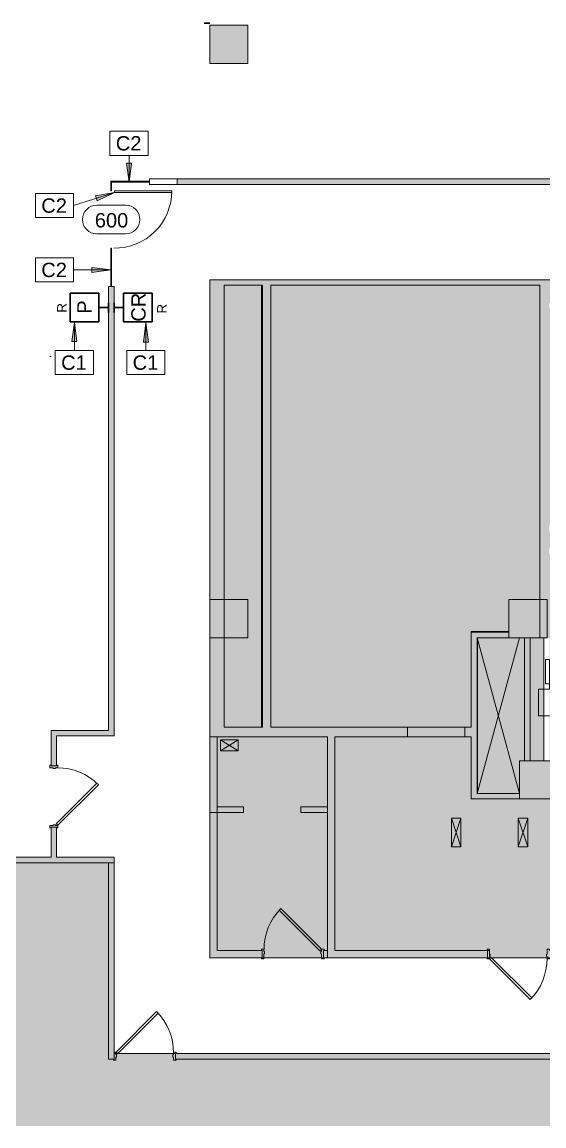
# Model space of a CAD drawing. Header units: inches. Extents: x 0 to 2024, y 708 to 2055.
# Drawn here: x 711 to 1039, y 708 to 1400 of the extents above; entities that cross this region are included whole.
import ezdxf

# ---------------------------------------------------------------- set-up
doc = ezdxf.new("R2010")
doc.units = ezdxf.units.IN
doc.header["$MEASUREMENT"] = 0
for name, color, linetype, lineweight in [('A-ANNO-KEYN', 231, 'Continuous', 9), ('A-ANNO-NOTE', 131, 'Continuous', 30), ('A-DETL', 90, 'Continuous', 9), ('A-DETL-GENF', 92, 'Continuous', 9), ('A-DOOR', 31, 'Continuous', 13), ('A-DOOR-IDEN', 31, 'Continuous', 9), ('A-WALL', 113, 'Continuous', 13), ('A-WALL-PATT', 111, 'Continuous', 13), ('B-CL', 7, 'Continuous', 9), ('CORE', 7, 'Continuous', 9), ('CORRIDOR', 7, 'Continuous', 9), ('E-ELEC-FIXT', 91, 'Continuous', 9), ('G-ANNO-TEXT', 4, 'Continuous', 9), ('I-WALL', 2, 'Continuous', 13), ('Victor Bldg - 6th Floor_LINK_dwg', 8, 'Continuous', 9)]:
    doc.layers.add(name, color=color, linetype=linetype, lineweight=lineweight)
doc.styles.add('Arial', font='arial.ttf', dxfattribs={"height": 9})
doc.styles.add('Swis721 Lt BT', font='swissl.ttf', dxfattribs={"height": 9})
doc.styles.add('Swis721 Lt BT_1', font='swissl.ttf', dxfattribs={"height": 6})

# ---------------------------------------------------------------- blocks, each defined once
blk = doc.blocks.new('Door - Single - Solid Door-7003415-Level XX  CONSTRUCTION')
at = {"layer": 'A-DOOR'}
h = blk.add_hatch(color=250, dxfattribs=at)
h.paths.add_polyline_path([(23.62, 2.97), (22.12, 2.97), (22.12, -0.15), (21.62, -0.15), (21.62, -1.65), (22.12, -1.65), (22.12, -3.15), (23.62, -3.15), (23.62, -2.4), (23.24, -2.4), (23.24, 2.22), (23.62, 2.22)], flags=0)
h.paths.add_polyline_path([(-15.26, 2.97), (-15.63, 2.97), (-15.63, 2.22), (-15.26, 2.22), (-15.26, -2.4), (-15.63, -2.4), (-15.63, -3.15), (-14.13, -3.15), (-14.13, -1.65), (-13.63, -1.65), (-13.63, -0.15), (-14.13, -0.15), (-14.13, 2.97)], flags=0)
at = {"layer": 'A-DOOR', "color": 8, "lineweight": 20}
for p, q in [((-15.63, 2.97), (-14.13, 2.97)), ((-15.63, 2.22), (-15.63, 2.97)), ((-14.13, 2.97), (-14.13, -0.15)), ((22.12, 2.97), (23.62, 2.97)), ((22.12, -0.15), (22.12, 2.97)), ((23.62, 2.97), (23.62, 2.22)), ((-15.63, -3.15), (-15.63, -2.4)), ((-14.13, -3.15), (-15.63, -3.15)), ((-14.13, -0.15), (-13.63, -0.15)), ((-14.13, -1.65), (-14.13, -3.15)), ((-13.63, -1.65), (-14.13, -1.65)), ((-13.03, -2.18), (-14.01, -3.15)), ((-14.01, -3.15), (11.45, -28.61)), ((-13.63, -0.15), (-13.63, -1.65)), ((12.42, -27.63), (-13.03, -2.18)), ((21.62, -0.15), (22.12, -0.15)), ((21.62, -1.65), (21.62, -0.15)), ((22.12, -1.65), (21.62, -1.65)), ((22.12, -3.15), (22.12, -1.65)), ((23.62, -3.15), (22.12, -3.15)), ((23.62, -2.4), (23.62, -3.15)), ((11.45, -28.61), (12.42, -27.63))]:
    blk.add_line(p, q, dxfattribs=at)
at = {"layer": 'A-DOOR', "lineweight": 9}
blk.add_arc((-14.01, -3.15), 36, 315, 0.5, dxfattribs=at)
blk = doc.blocks.new('Door - Single - Solid Door-V2-Level XX  CONSTRUCTION')
at = {"layer": 'A-DOOR'}
h = blk.add_hatch(color=250, dxfattribs=at)
h.paths.add_polyline_path([(-15.26, -3.15), (-14.13, -3.15), (-14.13, -1.65), (-13.63, -1.65), (-13.63, -0.15), (-14.13, -0.15), (-14.13, 2.97), (-15.63, 2.97), (-15.63, 2.22), (-15.26, 2.22), (-15.26, -2.4), (-15.63, -2.4), (-15.63, -3.15)], flags=0)
h.paths.add_polyline_path([(22.12, -3.15), (23.62, -3.15), (23.62, -2.4), (23.24, -2.4), (23.24, 2.22), (23.62, 2.22), (23.6, 2.97), (22.12, 2.97), (22.12, -0.15), (21.62, -0.15), (21.62, -1.65), (22.12, -1.65), (22.12, -2.89)], flags=0)
at = {"layer": 'A-DOOR', "color": 8, "lineweight": 20}
for p, q in [((-15.63, 2.97), (-14.13, 2.97)), ((-15.63, 2.22), (-15.63, 2.97)), ((-14.13, 2.97), (-14.13, -0.15)), ((22.12, 2.97), (23.62, 2.97)), ((22.12, -0.15), (22.12, 2.97)), ((23.62, 2.97), (23.62, 2.22)), ((-15.63, -3.15), (-15.63, -2.4)), ((-14.13, -3.15), (-15.63, -3.15)), ((-14.13, -0.15), (-13.63, -0.15)), ((-14.13, -1.65), (-14.13, -3.15)), ((-13.63, -1.65), (-14.13, -1.65)), ((-13.03, -2.18), (-14.01, -3.15)), ((-14.01, -3.15), (11.45, -28.61)), ((-13.63, -0.15), (-13.63, -1.65)), ((12.42, -27.63), (-13.03, -2.18)), ((21.62, -0.15), (22.12, -0.15)), ((21.62, -1.65), (21.62, -0.15)), ((22.12, -1.65), (21.62, -1.65)), ((22.12, -3.15), (22.12, -1.65)), ((23.62, -3.15), (22.12, -3.15)), ((23.62, -2.4), (23.62, -3.15)), ((11.45, -28.61), (12.42, -27.63))]:
    blk.add_line(p, q, dxfattribs=at)
at = {"layer": 'A-DOOR', "lineweight": 9}
blk.add_arc((-14.01, -3.15), 36, 315, 0.5, dxfattribs=at)
blk = doc.blocks.new('Door - Single - Solid Door-V3-Level XX  CONSTRUCTION')
at = {"layer": 'A-DOOR'}
h = blk.add_hatch(color=250, dxfattribs=at)
h.paths.add_polyline_path([(22.12, -2.41), (23.62, -2.41), (23.62, -1.66), (23.24, -1.66), (23.24, 1.84), (23.62, 1.84), (23.62, 2.59), (22.12, 2.59), (22.12, 1.09), (21.62, 1.09), (21.62, -0.41), (22.12, -0.41), (22.12, -1.66)], flags=0)
h.paths.add_polyline_path([(-15.26, -2.41), (-14.13, -2.41), (-14.13, -0.41), (-13.63, -0.41), (-13.63, 1.09), (-14.13, 1.09), (-14.13, 2.59), (-15.26, 2.59), (-15.26, -1.66), (-15.63, -1.66), (-15.63, -2.41)], flags=0)
at = {"layer": 'A-DOOR', "color": 8, "lineweight": 20}
for p, q in [((-14.01, 2.59), (11.45, 28.04)), ((11.45, 28.04), (12.42, 27.07)), ((12.42, 27.07), (-13.03, 1.62)), ((-14.13, 2.59), (-15.26, 2.59)), ((-14.13, 1.09), (-14.13, 2.59)), ((-13.63, 1.09), (-14.13, 1.09)), ((-13.03, 1.62), (-14.01, 2.59)), ((-13.63, -0.41), (-13.63, 1.09)), ((22.12, 1.09), (21.62, 1.09)), ((21.62, 1.09), (21.62, -0.41)), ((23.62, 2.59), (22.12, 2.59)), ((22.12, 2.59), (22.12, 1.09)), ((23.62, 1.84), (23.62, 2.59)), ((-15.63, -1.66), (-15.63, -2.41)), ((-15.63, -2.41), (-14.13, -2.41)), ((-14.13, -2.41), (-14.13, -0.41)), ((-14.13, -0.41), (-13.63, -0.41)), ((21.62, -0.41), (22.12, -0.41)), ((22.12, -0.41), (22.12, -2.41)), ((22.12, -2.41), (23.62, -2.41)), ((23.62, -2.41), (23.62, -1.66))]:
    blk.add_line(p, q, dxfattribs=at)
at = {"layer": 'A-DOOR', "lineweight": 9}
blk.add_arc((-14.01, 2.59), 36, 359.5, 45, dxfattribs=at)
blk = doc.blocks.new('Door - Single - Solid Door-V4-Level XX  CONSTRUCTION')
at = {"layer": 'A-DOOR'}
h = blk.add_hatch(color=250, dxfattribs=at)
h.paths.add_polyline_path([(-15.63, 2.08), (-15.63, 1.66), (-15.26, 1.66), (-15.26, -1.84), (-15.63, -1.84), (-15.63, -2.59), (-14.13, -2.59), (-14.13, -1.09), (-13.63, -1.09), (-13.63, 0.41), (-14.13, 0.41), (-14.13, 2.41), (-15.63, 2.41)], flags=0)
h.paths.add_polyline_path([(21.62, -1.09), (22.12, -1.09), (22.12, -2.59), (23.62, -2.59), (23.62, -1.84), (23.24, -1.83), (23.24, 1.66), (23.62, 1.66), (23.62, 2.41), (22.12, 2.41), (22.12, 0.41), (21.62, 0.41), (21.62, -0.76)], flags=0)
at = {"layer": 'A-DOOR', "color": 8, "lineweight": 20}
for p, q in [((-15.63, 2.41), (-14.13, 2.41)), ((-15.63, 1.66), (-15.63, 2.41)), ((-14.13, 2.41), (-14.13, 0.41)), ((-14.13, 0.41), (-13.63, 0.41)), ((-13.63, 0.41), (-13.63, -1.09)), ((21.62, 0.41), (22.12, 0.41)), ((21.62, -1.09), (21.62, 0.41)), ((22.12, 2.41), (23.62, 2.41)), ((22.12, 0.41), (22.12, 2.41)), ((23.62, 2.41), (23.62, 1.66)), ((-15.63, -2.59), (-15.63, -1.84)), ((-14.13, -2.59), (-15.63, -2.59)), ((-14.13, -1.09), (-14.13, -2.59)), ((-13.63, -1.09), (-14.13, -1.09)), ((-13.03, -1.62), (-14.01, -2.59)), ((-14.01, -2.59), (11.45, -28.04)), ((12.42, -27.07), (-13.03, -1.62)), ((22.12, -1.09), (21.62, -1.09)), ((22.12, -2.59), (22.12, -1.09)), ((23.62, -2.59), (22.12, -2.59)), ((23.62, -1.84), (23.62, -2.59)), ((11.45, -28.04), (12.42, -27.07))]:
    blk.add_line(p, q, dxfattribs=at)
at = {"layer": 'A-DOOR', "lineweight": 9}
blk.add_arc((-14.01, -2.59), 36, 315, 0.5, dxfattribs=at)
blk = doc.blocks.new('Victor Bldg - 6th Floor_LINK_dwg-6972721-Level XX  CONSTRUCTION')
at = {"layer": 'A-WALL-PATT', "color": 7, "lineweight": 9}
blk.add_line((728.72, 1189.93), (729.5, 1189.93), dxfattribs=at)
at = {"layer": 'B-CL', "flags": 128}
for points in [[(829, 1037.5), (853, 1037.5), (853, 1013.5), (829, 1013.5)], [(1016.5, 1037.5), (1040.5, 1037.5), (1040.5, 1013.5), (1016.5, 1013.5)]]:
    blk.add_lwpolyline(points, close=True, dxfattribs=at)
at = {"layer": 'CORE'}
for p, q in [((1016.5, 1013.5), (996.62, 1013.5)), ((1026.38, 1013.5), (1026.38, 936.5)), ((1029.88, 1013.5), (1029.88, 936.5)), ((1038.5, 1013.5), (1038.5, 936.5)), ((846.86, 949.5), (835.69, 949.5)), ((980.5, 900.5), (986.5, 882.5)), ((1022.5, 900.5), (1028.5, 882.5)), ((988.23, 813), (997.23, 813))]:
    blk.add_line(p, q, dxfattribs=at)
at = {"layer": 'CORE', "flags": 128}
for points in [[(1248, 1238), (1098, 1238), (829, 1238), (829, 951.5), (829, 904), (850.19, 904), (850.19, 907.5), (833.62, 907.5), (833.62, 951.5)], [(829, 951.5), (902.75, 951.5), (902.75, 813), (1004.5, 813), (1004.5, 817.63), (907.38, 817.63), (907.38, 951.5), (953, 951.5), (953, 957.5), (867.37, 957.5), (867.37, 1234.5), (1036, 1234.5), (1036, 1037.5)], [(838, 1013.5), (838, 957.5), (862, 957.5), (862, 1234.5), (838, 1234.5), (838, 1037.5)], [(1023.22, 912.5), (1315.38, 912.5), (1315.38, 924.5), (1047.22, 924.5), (1047.22, 936.5), (1023.22, 936.5), (1023.22, 912.5), (993, 912.5), (993, 951.5), (989, 951.5), (989, 957.5), (993, 957.5), (993, 1017.12), (1016.5, 1017.12)], [(1023.22, 1013.5), (996.62, 916), (996.62, 1013.5), (1023.22, 916), (996.62, 916)], [(1042, 964.63), (1035.06, 964.63), (1035.06, 981.26), (1042, 981.26), (1042, 984.63), (1042, 999.88), (1039.5, 999.88), (1039.5, 984.63), (1042, 984.63)], [(835.69, 942.65), (846.86, 949.5), (846.86, 942.65), (835.69, 942.65), (835.69, 949.5), (846.86, 942.65)], [(902.75, 904), (886.19, 904), (886.19, 907.5), (902.75, 907.5)], [(986.5, 900.5), (980.5, 882.5), (980.5, 900.5), (986.5, 900.5), (986.5, 882.5), (980.5, 882.5)], [(1028.5, 900.5), (1022.5, 882.5), (1022.5, 900.5), (1028.5, 900.5), (1028.5, 882.5), (1022.5, 882.5)]]:
    blk.add_lwpolyline(points, dxfattribs=at)
at = {"layer": 'CORRIDOR', "color": 10, "lineweight": 30}
blk.add_line((829, 1398.84), (825.5, 1398.84), dxfattribs=at)
blk = doc.blocks.new('Door - Glass Single - Patch - Long Handle-7072163-Level XX  CONSTRUCTION')
at = {"layer": 'A-DOOR', "lineweight": 20}
for p, q in [((17, -2), (18, -2)), ((17, -38), (17, -2)), ((18, -2), (18, -38)), ((18, -38), (17, -38))]:
    blk.add_line(p, q, dxfattribs=at)
at = {"layer": 'A-DOOR', "lineweight": 9}
blk.add_arc((18, -2), 36, 179.5, 270, dxfattribs=at)
blk = doc.blocks.new('PS - Junction Box _Wall Base_ - Card Reader-4868761-Level XX  CONSTRUCTION')
at = {"layer": 'E-ELEC-FIXT'}
for p, q in [((769.1875, 1221.875), (769, 1221.875)), ((769, 1219.125), (769.1875, 1219.125)), ((769.1875, 1221.875), (769.1875, 1219.125))]:
    blk.add_line(p, q, dxfattribs=at)
blk = doc.blocks.new('Door Tag - Door Tag-41184-Level XX  CONSTRUCTION')
at = {"layer": 'A-DOOR-IDEN'}
for p, q in [((-0.09375, 0.09375), (0.09375, 0.09375)), ((-0.09375, -0.09375), (0.09375, -0.09375))]:
    blk.add_line(p, q, dxfattribs=at)
for centre, start, end in [((-0.09375, 0), 90, 270), ((0.09375, 0), 270, 90)]:
    blk.add_arc(centre, 0.09375, start, end, dxfattribs=at)
blk = doc.blocks.new('Keynote Tag - Keynote Number - Boxed-135510-Level XX  CONSTRUCTION')
at = {"layer": 'A-ANNO-KEYN'}
for p, q in [((-0.125, -0.0792), (-0.125, 0.0781)), ((-0.125, 0.0781), (0.125, 0.0781)), ((0.125, 0.0781), (0.125, -0.0792)), ((-0.125, -0.0792), (0.125, -0.0792))]:
    blk.add_line(p, q, dxfattribs=at)

msp = doc.modelspace()

# ---------------------------------------------------------------- hatches: boundary and pattern name
at = {"layer": 'A-ANNO-KEYN'}
for points in [[(778.42, 1299.11), (780, 1311.11), (776.84, 1311.11)], [(769.31, 1292.71), (757.4, 1290.54), (758.37, 1287.53)], [(767.05, 1244.14), (755.05, 1245.72), (755.05, 1242.56)], [(744.13, 1211.21), (742.55, 1199.21), (745.71, 1199.21)], [(788.96, 1210.88), (787.38, 1198.88), (790.54, 1198.88)]]:
    msp.add_hatch(color=256, dxfattribs=at).paths.add_polyline_path(points, flags=0)
at = {"layer": 'A-DETL-GENF'}
h = msp.add_hatch(color=7, dxfattribs=at)
h.paths.add_polyline_path([(14.82, 707.56), (34.12, 707.56), (34.12, 728.5), (12, 728.5), (12, 716.5), (3.5, 716.5), (3.5, 707.56), (12, 707.56)], flags=0)
h.paths.add_polyline_path([(34.12, 814.5), (34.12, 896.5), (12, 896.5), (12, 884.5), (3.5, 884.5), (3.5, 826.5), (12, 826.5), (12, 814.5), (30, 814.5)], flags=0)
h.paths.add_polyline_path([(13.76, 982.5), (34.12, 982.5), (34.12, 1064.5), (12, 1064.5), (12, 1052.5), (3.5, 1052.5), (3.5, 994.5), (12, 994.5), (12, 982.5)], flags=0)
h.paths.add_polyline_path([(517, 1013.5), (517, 1037.5), (493, 1037.5), (493, 1013.5)], flags=0)
h.paths.add_polyline_path([(34.12, 1150.5), (34.12, 1206), (24.37, 1206), (24.37, 1249.75), (5.5, 1249.75), (5.5, 1242), (0, 1242), (0, 1162.5), (12, 1162.5), (12, 1150.5), (24.37, 1150.5)], flags=0)
h.paths.add_polyline_path([(24.37, 1301.25), (24.37, 1355.38), (34.12, 1355.38), (34.12, 1400.5), (12, 1400.5), (12, 1387), (0, 1387), (0, 1309), (5.5, 1309), (5.5, 1301.25)], flags=0)
h.paths.add_polyline_path([(1453, 1371.5), (1455, 1371.5), (1455, 1399.5), (1427, 1399.5), (1427, 1371.5), (1443, 1371.5)], flags=0)
h.paths.add_polyline_path([(1787, 1371.5), (1815, 1371.5), (1815, 1399.5), (1787, 1399.5), (1787, 1398.43)], flags=0)
h.paths.add_polyline_path([(1069, 1373.5), (1093, 1373.5), (1093, 1397.5), (1069, 1397.5)], flags=0)
h.paths.add_polyline_path([(517, 1373.5), (517, 1397.5), (493, 1397.5), (493, 1373.5)], flags=0)
h.paths.add_polyline_path([(838, 1373.5), (853, 1373.5), (853, 1397.5), (829, 1397.5), (829, 1373.5)], flags=0)
h.paths.add_polyline_path([(12, 1486.5), (34.12, 1486.5), (34.12, 1568.5), (12, 1568.5), (12, 1555), (3.5, 1555), (3.5, 1500), (12, 1500)], flags=0)
h.paths.add_polyline_path([(12, 1654.5), (34.12, 1654.5), (34.12, 1736.5), (12, 1736.5), (12, 1723), (3.5, 1723), (3.5, 1668), (12, 1668)], flags=0)
h.paths.add_polyline_path([(1787, 1731.5), (1815, 1731.5), (1815, 1759.5), (1787, 1759.5), (1787, 1733.5)], flags=0)
h.paths.add_polyline_path([(853, 1733.5), (853, 1757.5), (829, 1757.5), (829, 1733.5)], flags=0)
h.paths.add_polyline_path([(493, 1733.5), (517, 1733.5), (517, 1757.5), (493, 1757.5)], flags=0)
h.paths.add_polyline_path([(1453, 1733.5), (1453, 1757.5), (1429, 1757.5), (1429, 1733.5), (1443, 1733.5)], flags=0)
h.paths.add_polyline_path([(1069, 1733.5), (1093, 1733.5), (1093, 1757.5), (1069, 1757.5)], flags=0)
h.paths.add_polyline_path([(12, 1822.5), (34.12, 1822.5), (34.12, 1872.5), (24.37, 1872.5), (24.37, 1923.25), (5.5, 1923.25), (5.5, 1915.5), (0, 1915.5), (0, 1836), (12, 1836)], flags=0)
h.paths.add_polyline_path([(24.37, 1974.75), (24.37, 2031.38), (37.25, 2031.38), (37.25, 2049.5), (29.5, 2049.5), (29.5, 2055), (0, 2055), (0, 1982.5), (5.5, 1982.5), (5.5, 1974.75)], flags=0)
h.paths.add_polyline_path([(517, 2021.5), (517, 2035.5), (543, 2035.5), (543, 2051.5), (480, 2051.5), (480, 2052.5), (447.75, 2052.5), (447.75, 2031.38), (493, 2031.38), (493, 2021.5), (499.38, 2021.5)], flags=0)
h.paths.add_polyline_path([(1063, 2021.5), (1063, 2035.5), (1083, 2035.5), (1083, 2051.5), (1019, 2051.5), (1019, 2035.5), (1039, 2035.5), (1039, 2021.5), (1056.5, 2021.5)], flags=0)
h.paths.add_polyline_path([(1759, 2021.5), (1783, 2021.5), (1783, 2035.5), (1803, 2035.5), (1803, 2051.5), (1739, 2051.5), (1739, 2035.5), (1759, 2035.5)], flags=0)
h.paths.add_polyline_path([(703, 2021.5), (703, 2035.5), (723, 2035.5), (723, 2051.5), (659, 2051.5), (659, 2035.5), (679, 2035.5), (679, 2021.5), (685.5, 2021.5)], flags=0)
h.paths.add_polyline_path([(1399, 2021.5), (1423, 2021.5), (1423, 2035.5), (1443, 2035.5), (1443, 2051.5), (1379, 2051.5), (1379, 2035.5), (1399, 2035.5)], flags=0)
h.paths.add_polyline_path([(135.25, 2031.38), (135.25, 2052.5), (126.25, 2052.5), (126.25, 2055), (96.5, 2055), (96.5, 2049.5), (88.75, 2049.5), (88.75, 2031.38), (96.5, 2031.38)], flags=0)
h.paths.add_polyline_path([(360.75, 2031.38), (407.75, 2031.38), (407.75, 2052.5), (360.75, 2052.5), (360.75, 2051.5)], flags=0)
h.paths.add_polyline_path([(269.38, 2031.38), (318.25, 2031.38), (318.25, 2052.5), (269.38, 2052.5)], flags=0)
h.paths.add_polyline_path([(226.75, 2031.38), (226.75, 2052.5), (177.75, 2052.5), (177.75, 2031.38)], flags=0)
h.paths.add_polyline_path([(839, 2035.5), (903, 2035.5), (903, 2051.5), (839, 2051.5)], flags=0)
h.paths.add_polyline_path([(1504, 2035.5), (1504, 2047.5), (1498, 2047.5), (1498, 2035.5)], flags=0)
h.paths.add_polyline_path([(1199, 2035.5), (1263, 2035.5), (1263, 2051.5), (1199, 2051.5), (1199, 2047.5)], flags=0)
h.paths.add_polyline_path([(1318, 2035.5), (1324, 2035.5), (1324, 2047.5), (1318, 2047.5)], flags=0)
h.paths.add_polyline_path([(958, 2035.5), (964, 2035.5), (964, 2047.5), (958, 2047.5)], flags=0)
h.paths.add_polyline_path([(1138, 2035.5), (1144, 2035.5), (1144, 2047.5), (1138, 2047.5)], flags=0)
h.paths.add_polyline_path([(784, 2035.5), (784, 2047.5), (778, 2047.5), (778, 2035.5)], flags=0)
h.paths.add_polyline_path([(598, 2035.5), (604, 2035.5), (604, 2047.5), (598, 2047.5)], flags=0)
h.paths.add_polyline_path([(1864, 2035.5), (1864, 2047.5), (1858, 2047.5), (1858, 2035.5)], flags=0)
h.paths.add_polyline_path([(1919, 2035.5), (1983, 2035.5), (1983, 2051.5), (1919, 2051.5), (1919, 2047.5)], flags=0)
h.paths.add_polyline_path([(1678, 2035.5), (1684, 2035.5), (1684, 2047.5), (1678, 2047.5)], flags=0)
h.paths.add_polyline_path([(1623, 2035.5), (1623, 2051.5), (1559, 2051.5), (1559, 2035.5)], flags=0)
h = msp.add_hatch(color=9, dxfattribs=at)
h.paths.add_polyline_path([(807.87, 707.56), (2023.53, 707.56), (2023.53, 2035.5), (1783, 2035.5), (1783, 2021.5), (1759, 2021.5), (1759, 2035.5), (1443, 2035.5), (1443, 1757.5), (1453, 1757.5), (1453, 1733.5), (1443, 1733.5), (1443, 1399.5), (1455, 1399.5), (1455, 1371.5), (1443, 1371.5), (1443, 1301.25), (1883.86, 1301.25), (1883.86, 1238), (1986, 1238), (1986, 749.5), (807.87, 749.5), (807.87, 748.75), (806.37, 748.75), (806.37, 750.75), (805.87, 750.75), (805.87, 752.25), (806.37, 752.25), (806.37, 753), (770.12, 753), (770.12, 752.25), (770.62, 752.25), (770.62, 750.75), (770.12, 750.75), (770.12, 748.75), (768.62, 748.75), (768.62, 749.5), (765.5, 749.5), (765.5, 872.5), (34.12, 872.5), (34.12, 814.5), (30, 814.5), (30, 728.5), (34.12, 728.5), (34.12, 707.56), (807.5, 707.56)], flags=0)
h.paths.add_polyline_path([(1004.38, 813), (1040.62, 813), (1040.62, 813.75), (1040.12, 813.75), (1040.12, 815.25), (1040.62, 815.25), (1040.62, 818.38), (1042.12, 818.38), (1042.12, 817.63), (1052.5, 817.63), (1052.5, 912.5), (993, 912.5), (993, 951.5), (907.38, 951.5), (907.38, 817.63), (1002.88, 817.63), (1002.89, 818.38), (1004.38, 818.38), (1004.38, 815.25), (1004.88, 815.25), (1004.88, 813.75), (1004.38, 813.75)], flags=0)
h.paths.add_polyline_path([(899.19, 813), (899.19, 815.38), (898.69, 815.38), (898.69, 816.88), (899.19, 816.88), (899.19, 818.38), (900.69, 818.38), (900.69, 817.63), (902.75, 817.63), (902.75, 951.5), (833.62, 951.5), (833.62, 817.63), (861.44, 817.63), (861.44, 818.38), (862.94, 818.38), (862.94, 816.88), (863.44, 816.88), (863.44, 815.38), (862.94, 815.38), (862.94, 813), (899.06, 813)], flags=0)
h.paths.add_polyline_path([(1286.63, 813), (1286.63, 814.75), (1286.13, 814.75), (1286.13, 816.25), (1286.63, 816.25), (1286.63, 817.75), (1288.13, 817.75), (1288.13, 817), (1321.5, 817), (1321.5, 865.12), (1290.75, 865.12), (1290.75, 912.5), (1058.5, 912.5), (1058.5, 817), (1248.88, 817), (1248.88, 817.75), (1250.38, 817.75), (1250.38, 816.25), (1250.88, 816.25), (1250.88, 814.75), (1250.38, 814.75), (1250.38, 813), (1286.5, 813)], flags=0)
h.paths.add_polyline_path([(1765.42, 818), (1947.62, 818), (1947.62, 994.5), (1842, 994.5), (1842, 1002.5), (1843.49, 1002.5), (1843.49, 1138.5), (1842, 1138.5), (1842, 1141.5), (1737.13, 1141.5), (1737.13, 818)], flags=0)
h.paths.add_polyline_path([(1977, 818), (1977, 994.5), (1953.63, 994.5), (1953.63, 818)], flags=0)
h.paths.add_polyline_path([(1637.5, 818), (1730.13, 818), (1730.13, 1140.5), (1637.5, 1140.5), (1637.5, 1106.5), (1630.5, 1106.5), (1630.5, 1064.5), (1637.5, 1064.5), (1637.5, 1001.5), (1630.5, 1001.5), (1630.5, 959.5), (1637.5, 959.5), (1637.5, 897.5), (1630.5, 897.5), (1630.5, 855.5), (1637.5, 855.5), (1637.5, 824.99)], flags=0)
h.paths.add_polyline_path([(1484.5, 818), (1484.5, 855.5), (1491.5, 855.5), (1491.5, 897.5), (1484.5, 897.5), (1484.5, 959.5), (1491.5, 959.5), (1491.5, 1001.5), (1484.5, 1001.5), (1484.5, 1064.5), (1491.5, 1064.5), (1491.5, 1106.5), (1484.5, 1106.5), (1484.5, 1153.5), (1388.5, 1153.5), (1388.5, 1106.5), (1381.5, 1106.5), (1381.5, 1143.5), (1321.5, 1143.5), (1321.5, 1013.5), (1323.13, 1013.5), (1323.13, 1014.25), (1324.63, 1014.25), (1324.65, 1012.75), (1325.13, 1012.75), (1325.13, 1011.25), (1324.63, 1011.25), (1324.63, 1008.5), (1360.88, 1008.5), (1360.88, 1011.25), (1360.38, 1011.25), (1360.38, 1012.75), (1360.88, 1012.75), (1360.88, 1014.25), (1362.38, 1014.25), (1362.38, 1013.5), (1381.5, 1013.5), (1381.5, 1064.5), (1388.5, 1064.5), (1388.5, 818)], flags=0)
h.paths.add_polyline_path([(1294.25, 868.63), (1318, 868.63), (1318, 912.5), (1294.25, 912.5), (1294.25, 882.71)], flags=0)
h.paths.add_polyline_path([(997, 916), (1023.22, 916), (1023.22, 936.5), (1026.38, 936.5), (1026.38, 1013.5), (1029.88, 1013.5), (1029.88, 936.5), (1038.55, 936.5), (1038.55, 1013.5), (1036, 1013.5), (1036, 1234.5), (867.37, 1234.5), (867.37, 957.5), (993, 957.5), (993, 1017.5), (1016.5, 1017.5), (1016.5, 1013.5), (997, 1013.5), (997, 924.5)], flags=0)
h.paths.add_polyline_path([(1058.5, 924.5), (1257.5, 924.5), (1257.5, 960.5), (1261, 960.5), (1261, 928), (1317.25, 928), (1317.25, 929.12), (1318.75, 929.12), (1318.75, 929.62), (1320.25, 929.62), (1320.25, 929.12), (1321.5, 929.12), (1321.5, 965.37), (1320.25, 965.37), (1320.25, 964.87), (1318.75, 964.87), (1318.75, 965.37), (1317.25, 965.37), (1317.25, 966.87), (1318, 966.87), (1318, 1004.12), (1261, 1004.12), (1261, 1009.12), (1318, 1009.12), (1318, 1066.12), (1042, 1066.12), (1042, 1013.5), (1042.05, 1013.5), (1042.05, 936.5), (1047.22, 936.5), (1047.22, 924.5), (1052.5, 924.5)], flags=0)
h.paths.add_polyline_path([(861.37, 957.5), (861.37, 1234.5), (838, 1234.5), (838, 957.5)], flags=0)
h.paths.add_polyline_path([(1977, 1000.5), (1980, 1000.5), (1980, 1232), (1886.36, 1232), (1886.36, 1230.94), (1887.11, 1230.94), (1887.11, 1229.44), (1885.61, 1229.44), (1885.61, 1228.94), (1884.11, 1228.94), (1884.11, 1229.44), (1880.36, 1229.44), (1880.36, 1193.19), (1884.11, 1193.19), (1884.11, 1193.69), (1885.61, 1193.69), (1885.61, 1193.19), (1887.11, 1193.19), (1887.11, 1191.69), (1886.36, 1191.69), (1886.36, 1138.5), (1885.99, 1138.5), (1885.99, 1000.5), (1953.63, 1000.5)], flags=0)
h.paths.add_polyline_path([(1876.99, 1002.5), (1876.99, 1138.5), (1848.11, 1138.5), (1848.11, 1002.5), (1876.13, 1002.5)], flags=0)
h.paths.add_polyline_path([(1189.25, 1070.12), (1318, 1070.12), (1318, 1080.12), (1042, 1080.12), (1042, 1070.12), (1042.46, 1070.12)], flags=0)
h.paths.add_polyline_path([(1248, 1084.12), (1318, 1084.12), (1318, 1149.62), (1317.25, 1149.62), (1317.25, 1151.12), (1319.25, 1151.12), (1319.25, 1151.62), (1320.75, 1151.62), (1320.75, 1151.12), (1322.25, 1151.12), (1322.25, 1149.62), (1321.5, 1149.62), (1321.5, 1147), (1381.5, 1147), (1381.5, 1234.5), (1379.13, 1234.5), (1379.13, 1233.75), (1377.63, 1233.75), (1377.63, 1235.25), (1377.13, 1235.25), (1377.13, 1236.75), (1377.63, 1236.75), (1377.63, 1238), (1341.38, 1238), (1341.38, 1236.75), (1341.88, 1236.75), (1341.88, 1235.25), (1341.38, 1235.25), (1341.38, 1233.75), (1339.88, 1233.75), (1339.88, 1234.5), (1321.5, 1234.5), (1321.5, 1188.88), (1322.25, 1188.88), (1322.25, 1187.38), (1320.75, 1187.38), (1320.75, 1186.88), (1319.25, 1186.88), (1319.25, 1187.38), (1317.25, 1187.38), (1317.25, 1188.88), (1318, 1188.88), (1318, 1199), (1248, 1199), (1248, 1191.75), (1242, 1191.75), (1242, 1215.75), (1104, 1215.75), (1104, 1191.75), (1098, 1191.75), (1098, 1220), (1042, 1220), (1042, 1084.12), (1244.5, 1084.12)], flags=0)
h.paths.add_polyline_path([(1829.94, 1146.5), (1880.36, 1146.5), (1880.36, 1189.88), (1879.63, 1189.88), (1879.63, 1154), (1828.63, 1154), (1828.63, 1146.5)], flags=0)
h.paths.add_polyline_path([(1765.42, 1146.5), (1767.13, 1146.5), (1767.13, 1233.38), (1636.5, 1233.38), (1636.5, 1147.5), (1737.13, 1147.5), (1737.13, 1146.5)], flags=0)
h.paths.add_polyline_path([(1388.5, 1165.5), (1488, 1165.5), (1488, 1234.5), (1443.88, 1234.5), (1443.88, 1233.75), (1442.38, 1233.75), (1442.38, 1235.25), (1441.88, 1235.25), (1441.88, 1236.75), (1442.38, 1236.75), (1442.38, 1238), (1406.12, 1238), (1406.12, 1236.75), (1406.62, 1236.75), (1406.62, 1235.25), (1406.12, 1235.25), (1406.12, 1233.75), (1404.62, 1233.75), (1404.62, 1234.5), (1402, 1234.5), (1402, 1228.5), (1385, 1228.5), (1385, 1165.5)], flags=0)
h.paths.add_polyline_path([(1248, 1202.5), (1318, 1202.5), (1318, 1234.5), (1248, 1234.5), (1248, 1215.75)], flags=0)
h.paths.add_polyline_path([(1104, 1219.75), (1244.5, 1219.75), (1244.5, 1232), (1101.5, 1232), (1101.5, 1219.75)], flags=0)
h.paths.add_polyline_path([(1087, 1223.5), (1098, 1223.5), (1098, 1234.5), (1042, 1234.5), (1042, 1223.5)], flags=0)
h.paths.add_polyline_path([(1398.5, 1232), (1398.5, 1234.5), (1385, 1234.5), (1385, 1232), (1388.5, 1232)], flags=0)
h.paths.add_polyline_path([(1815, 1371.5), (1787, 1371.5), (1787, 1399.5), (1815, 1399.5)], flags=0)
h.paths.add_polyline_path([(1815, 1731.5), (1787, 1731.5), (1787, 1759.5), (1815, 1759.5), (1815, 1733.5)], flags=0)
at = {"layer": 'A-WALL-PATT', "lineweight": 9}
for points in [[(1042, 1297.75), (1109, 1297.75), (1109, 1301.25), (808.5, 1301.25), (808.5, 1297.75), (1036, 1297.75)], [(765.5, 952), (769, 952), (769, 1233.75), (765.5, 1233.75), (765.5, 955.5)], [(1098, 1234.5), (1098, 1238), (829, 1238), (829, 1234.5), (1042, 1234.5)], [(838, 951.5), (838, 1234.5), (829, 1234.5), (829, 951.5), (833.62, 951.5)], [(861.37, 957.5), (867.37, 957.5), (867.37, 1234.5), (861.37, 1234.5), (861.37, 1057.85)], [(1038.55, 1013.5), (1042, 1013.5), (1042, 1234.5), (1036, 1234.5), (1036, 1013.5)], [(993, 912.5), (997, 912.5), (997, 1017.5), (993, 1017.5), (993, 916)], [(997, 1013.5), (1016.5, 1013.5), (1016.5, 1017.5), (997, 1017.5)], [(1029.88, 936.5), (1029.88, 1013.5), (1026.38, 1013.5), (1026.38, 936.5)], [(732.78, 952), (765.5, 952), (765.5, 955.5), (729.5, 955.5), (729.5, 952)], [(867.37, 951.5), (993, 951.5), (993, 957.5), (838, 957.5), (838, 951.5), (861.37, 951.5)], [(829, 817.63), (833.62, 817.63), (833.62, 951.5), (829, 951.5), (829, 882.71)], [(907.38, 817.63), (907.38, 951.5), (902.75, 951.5), (902.75, 817.63)], [(1047.22, 912.5), (1047.22, 936.5), (1023.22, 936.5), (1023.22, 912.5), (1029.88, 912.5)], [(1023.22, 912.5), (1023.22, 916), (997, 916), (997, 912.5), (1022.69, 912.5)], [(34.12, 872.5), (729.5, 872.5), (729.5, 876), (34.12, 876)], [(732.99, 872.5), (769, 872.5), (769, 876), (729.5, 876), (729.5, 872.5), (732.78, 872.5)], [(765.5, 749.5), (769, 749.5), (769, 872.5), (765.5, 872.5), (765.5, 795.13)], [(1765.42, 749.5), (1982.5, 749.5), (1982.5, 753), (807.5, 753), (807.5, 749.5), (1507.31, 749.5)]]:
    msp.add_hatch(color=7, dxfattribs=at).paths.add_polyline_path(points, flags=0)
h = msp.add_hatch(color=7, dxfattribs=at)
h.paths.add_polyline_path([(733, 876), (732.99, 894.75), (729.5, 894.75), (729.5, 876), (732.99, 876)], flags=0)
h.paths.add_polyline_path([(732.78, 933.25), (733, 933.25), (732.99, 952), (729.5, 952), (729.5, 933.25)], flags=0)
h = msp.add_hatch(color=7, dxfattribs=at)
h.paths.add_polyline_path([(907.38, 813), (1003.25, 813), (1003.25, 817.63), (900.31, 817.63), (900.31, 813), (902.75, 813)], flags=0)
h.paths.add_polyline_path([(861.81, 813), (861.81, 817.63), (829, 817.63), (829, 813), (833.62, 813)], flags=0)
h.paths.add_polyline_path([(1041.75, 813), (1058.5, 813), (1058.5, 817.63), (1041.75, 817.63), (1041.75, 817)], flags=0)

# ---------------------------------------------------------------- linework, layer by layer
at = {"layer": 'A-ANNO-KEYN'}
for p, q in [((778.42, 1299.11), (778.42, 1315.95)), ((780, 1311.11), (776.84, 1311.11)), ((776.84, 1311.11), (778.42, 1299.11)), ((778.42, 1299.11), (780, 1311.11)), ((769.31, 1292.71), (743.69, 1284.46)), ((769.31, 1292.71), (757.4, 1290.54)), ((757.4, 1290.54), (758.37, 1287.53)), ((758.37, 1287.53), (769.31, 1292.71)), ((767.05, 1244.14), (755.05, 1245.72)), ((755.05, 1245.72), (755.05, 1242.56)), ((767.05, 1244.14), (743.69, 1244.14)), ((755.05, 1242.56), (767.05, 1244.14)), ((744.13, 1211.21), (742.55, 1199.21)), ((745.71, 1199.21), (744.13, 1211.21)), ((744.13, 1211.21), (744.13, 1193.59)), ((788.96, 1210.88), (787.38, 1198.88)), ((790.54, 1198.88), (788.96, 1210.88)), ((788.96, 1210.88), (788.96, 1193.59)), ((742.55, 1199.21), (745.71, 1199.21)), ((787.38, 1198.88), (790.54, 1198.88))]:
    msp.add_line(p, q, dxfattribs=at)
at = {"layer": 'A-ANNO-NOTE'}
for p, q in [((759.5, 1229.5), (741.5, 1229.5)), ((741.5, 1229.5), (741.5, 1211.5)), ((759.5, 1211.5), (759.5, 1229.5)), ((775, 1229.5), (775, 1211.5)), ((793, 1229.5), (775, 1229.5)), ((793, 1211.5), (793, 1229.5)), ((765.5, 1220.5), (759.5, 1220.5)), ((765.5, 1223.5), (765.5, 1217.5)), ((769, 1217.5), (769, 1223.5)), ((769, 1220.5), (775, 1220.5)), ((741.5, 1211.5), (759.5, 1211.5)), ((775, 1211.5), (793, 1211.5))]:
    msp.add_line(p, q, dxfattribs=at)
at = {"layer": 'A-DETL'}
for p, q in [((829, 1397.5), (829, 1373.5)), ((853, 1397.5), (829, 1397.5)), ((853, 1373.5), (853, 1397.5)), ((829, 1373.5), (853, 1373.5)), ((808.5, 1301.25), (791.25, 1301.25)), ((791.25, 1301.25), (791.25, 1297.75)), ((791.25, 1297.75), (808.5, 1297.75)), ((1491.5, 1238), (829, 1238)), ((829, 1238), (829, 813)), ((769, 872.5), (34.12, 872.5)), ((769, 753), (769, 872.5)), ((829, 813), (1321.5, 813)), ((1982.5, 753), (769, 753))]:
    msp.add_line(p, q, dxfattribs=at)
at = {"layer": 'A-WALL', "color": 55}
msp.add_line((767.5, 1233.75), (767, 1233.75), dxfattribs=at)
at = {"layer": 'A-WALL', "color": 8, "lineweight": 20}
for p, q in [((829, 951.5), (829, 813)), ((833.62, 817.63), (833.62, 951.5)), ((902.75, 951.5), (902.75, 817.63)), ((907.38, 817.63), (907.38, 951.5)), ((861.81, 817.63), (833.62, 817.63)), ((861.81, 813), (861.81, 817.63)), ((902.75, 817.63), (900.31, 817.63)), ((900.31, 817.63), (900.31, 813)), ((1003.25, 817.63), (907.38, 817.63)), ((1003.25, 813), (1003.25, 817.63)), ((829, 813), (861.81, 813)), ((900.31, 813), (1003.25, 813))]:
    msp.add_line(p, q, dxfattribs=at)
at = {"layer": 'I-WALL', "color": 8, "lineweight": 20}
for p, q in [((1105.5, 1301.25), (808.5, 1301.25)), ((808.5, 1301.25), (808.5, 1297.75)), ((808.5, 1297.75), (1109, 1297.75)), ((767, 1233.75), (765.5, 1233.75)), ((765.5, 1233.75), (765.5, 955.5)), ((769, 1233.75), (767.5, 1233.75)), ((769, 952), (769, 1233.75)), ((1340.25, 1238), (829, 1238)), ((829, 1238), (829, 951.5)), ((838, 1234.5), (861.37, 1234.5)), ((838, 957.5), (838, 1234.5)), ((861.37, 1234.5), (861.37, 957.5)), ((867.37, 1234.5), (1036, 1234.5)), ((867.37, 957.5), (867.37, 1234.5)), ((1036, 1234.5), (1036, 1013.5)), ((993, 1017.5), (993, 957.5)), ((1016.5, 1017.5), (993, 1017.5)), ((1016.5, 1013.5), (1016.5, 1017.5)), ((997, 916), (997, 1013.5)), ((997, 1013.5), (1016.5, 1013.5)), ((1026.38, 1013.5), (1026.38, 936.5)), ((1029.88, 1013.5), (1026.38, 1013.5)), ((1029.88, 936.5), (1029.88, 1013.5)), ((1036, 1013.5), (1038.55, 1013.5)), ((1038.55, 1013.5), (1038.55, 936.5)), ((765.5, 955.5), (729.5, 955.5)), ((729.5, 955.5), (729.5, 933.25)), ((861.37, 957.5), (838, 957.5)), ((993, 957.5), (867.37, 957.5)), ((733, 952), (769, 952)), ((733, 933.25), (733, 952)), ((833.62, 951.5), (902.75, 951.5)), ((907.38, 951.5), (993, 951.5)), ((993, 951.5), (993, 912.5)), ((1023.22, 936.5), (1023.22, 916)), ((1026.38, 936.5), (1023.22, 936.5)), ((1038.55, 936.5), (1029.88, 936.5)), ((729.5, 933.25), (733, 933.25)), ((1023.22, 916), (997, 916)), ((993, 912.5), (1047.22, 912.5)), ((733, 894.75), (729.5, 894.75)), ((729.5, 894.75), (729.5, 876)), ((733, 876), (733, 894.75)), ((729.5, 876), (34.12, 876)), ((34.12, 872.5), (765.5, 872.5)), ((769, 876), (733, 876)), ((765.5, 872.5), (765.5, 749.5)), ((769, 749.5), (769, 876)), ((765.5, 749.5), (769, 749.5)), ((1982.5, 753), (807.5, 753)), ((807.5, 753), (807.5, 749.5)), ((807.5, 749.5), (1986, 749.5))]:
    msp.add_line(p, q, dxfattribs=at)
at = {"layer": 'I-WALL'}
for p, q in [((767, 1299.75), (767, 1293.75)), ((791.25, 1299.75), (767, 1299.75)), ((767.5, 1293.75), (767.5, 1299.25)), ((767.5, 1299.25), (791.25, 1299.25)), ((791.25, 1299.25), (791.25, 1299.75)), ((767, 1293.75), (767.5, 1293.75)), ((767.5, 1257.75), (767, 1257.75)), ((767, 1257.75), (767, 1233.75)), ((767.5, 1233.75), (767.5, 1257.75))]:
    msp.add_line(p, q, dxfattribs=at)

# ---------------------------------------------------------------- block references
at = {"layer": 'A-ANNO-KEYN', "xscale": 95.99999999999994, "yscale": 95.99999999999994, "zscale": 95.99999999999994}
for p in [(778.42, 1323.55), (731.69, 1284.51), (731.69, 1244.19), (744.13, 1186.09), (788.96, 1186.09)]:
    msp.add_blockref('Keynote Tag - Keynote Number - Boxed-135510-Level XX  CONSTRUCTION', p, dxfattribs=at)
at = {"layer": 'A-DOOR'}
for name, p, rotation in [('Door - Glass Single - Patch - Long Handle-7072163-Level XX  CONSTRUCTION', (767.25, 1275.75), 89.9999999999999), ('Door - Single - Solid Door-V4-Level XX  CONSTRUCTION', (731.16, 910.01), 90), ('Door - Single - Solid Door-7003415-Level XX  CONSTRUCTION', (885.06, 815.22), 180)]:
    msp.add_blockref(name, p, dxfattribs=dict(at, rotation=rotation))
for name, p in [('Door - Single - Solid Door-V2-Level XX  CONSTRUCTION', (1018.51, 815.4)), ('Door - Single - Solid Door-V3-Level XX  CONSTRUCTION', (784.26, 751.16))]:
    msp.add_blockref(name, p, dxfattribs=at)
at = {"layer": 'A-DOOR-IDEN', "xscale": 95.99999999999994, "yscale": 95.99999999999994, "zscale": 95.99999999999994}
msp.add_blockref('Door Tag - Door Tag-41184-Level XX  CONSTRUCTION', (767.25, 1275.75), dxfattribs=at)
at = {"layer": 'E-ELEC-FIXT'}
msp.add_blockref('PS - Junction Box _Wall Base_ - Card Reader-4868761-Level XX  CONSTRUCTION', (0, 0), dxfattribs=at)
at = {"layer": 'Victor Bldg - 6th Floor_LINK_dwg', "color": 7}
msp.add_blockref('Victor Bldg - 6th Floor_LINK_dwg-6972721-Level XX  CONSTRUCTION', (0, 0), dxfattribs=at)

# ---------------------------------------------------------------- texts
at = {"layer": 'A-ANNO-KEYN', "char_height": 9, "width": 19.695, "attachment_point": 1, "style": 'Arial'}
for s, insert in [('C2', (770.13, 1328.01)), ('C2', (723.4, 1288.96)), ('C2', (723.4, 1248.65)), ('C1', (735.85, 1190.54)), ('C1', (780.68, 1190.54))]:
    msp.add_mtext(s, dxfattribs=dict(at, insert=insert))
at = {"layer": 'A-ANNO-NOTE', "lineweight": 9, "char_height": 9, "attachment_point": 1, "rotation": 90, "style": 'Swis721 Lt BT'}
for s, insert, width in [('CR', (779.82, 1211.69), 20.604), ('P', (745.91, 1216.67), 9.393)]:
    msp.add_mtext(s, dxfattribs=dict(at, insert=insert, width=width))
at = {"layer": 'A-DOOR-IDEN', "insert": (756.95, 1279.77), "char_height": 9, "width": 24.543, "attachment_point": 1, "style": 'Swis721 Lt BT'}
msp.add_mtext('600', dxfattribs=at)
at = {"layer": 'G-ANNO-TEXT', "color": 7, "char_height": 6, "width": 6.969, "attachment_point": 1, "rotation": 90, "style": 'Swis721 Lt BT_1'}
for insert in [(733.32, 1217.36), (796.01, 1216.8)]:
    msp.add_mtext('R', dxfattribs=dict(at, insert=insert))

doc.saveas('drawing.dxf')
